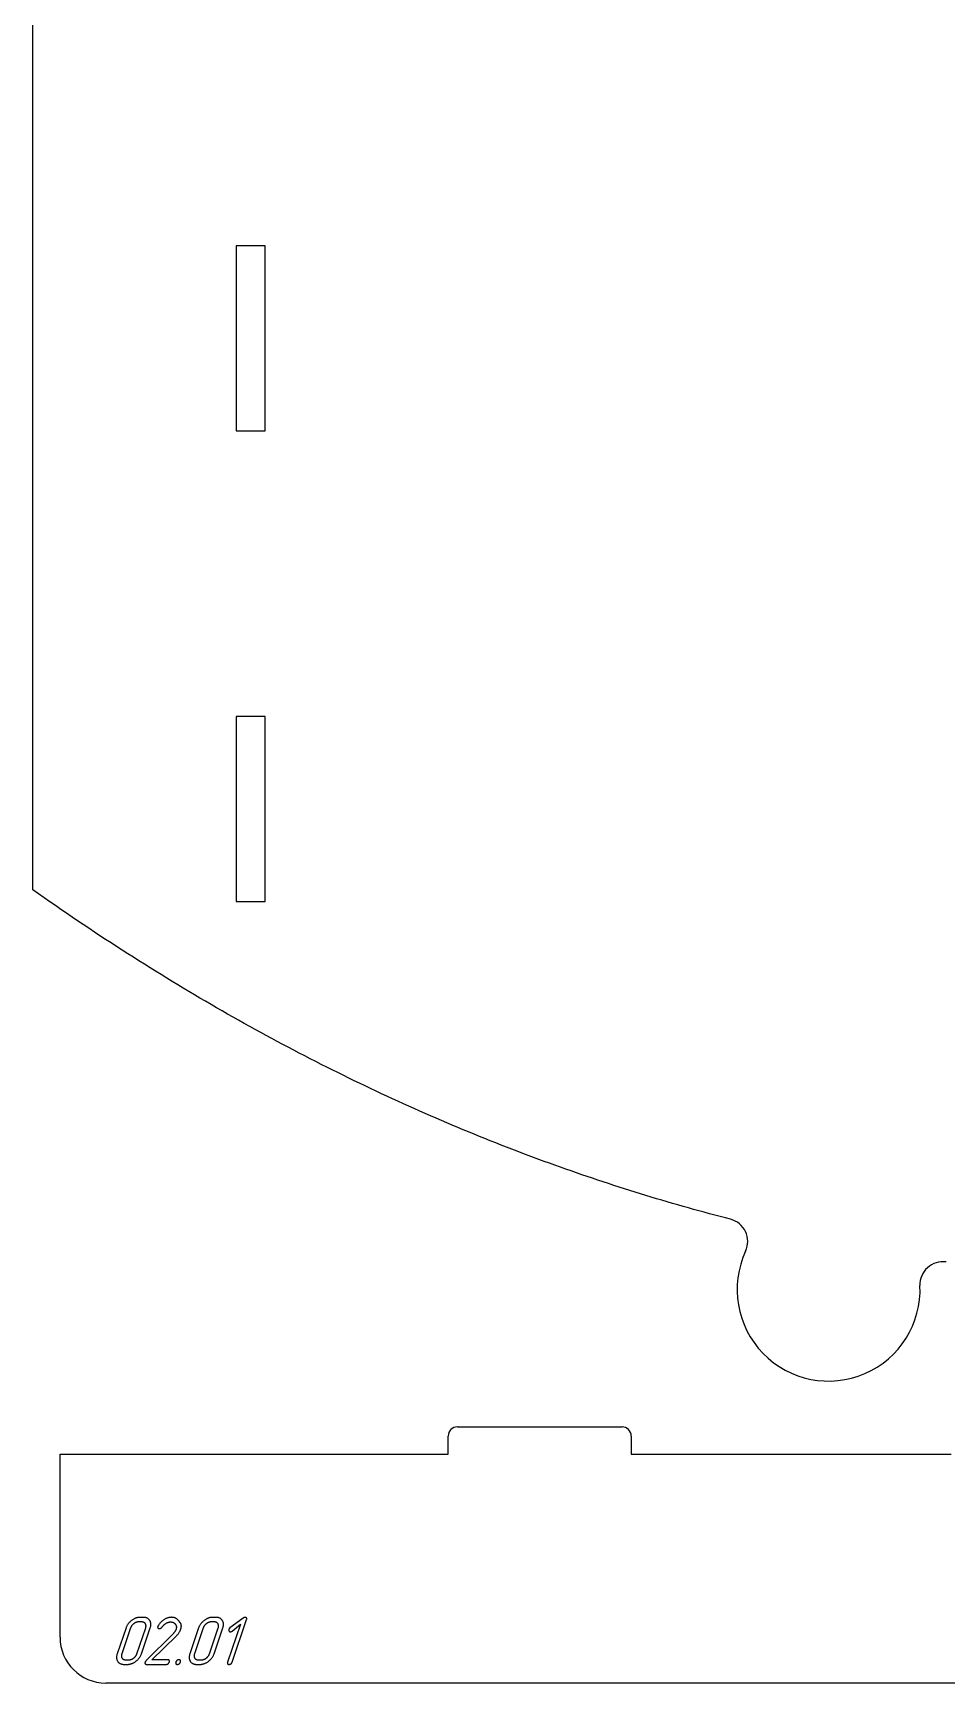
# Model space of a CAD drawing. Extents: x 14 to 1461, y -733 to -10.
# Drawn here: x 14.3 to 213.9, y -731.7 to -370.9 of the extents above; entities that cross this region are included whole.
import ezdxf

# ---------------------------------------------------------------- set-up
doc = ezdxf.new("R2010")
doc.units = 0

msp = doc.modelspace()

# ---------------------------------------------------------------- linework, layer by layer
at = {"layer": 'Cut', "color": 0}
for p, q in [((14.292876, -558.301346), (14.292876, -20.20698)), ((65.092774, -417.49621), (58.692787, -417.49621)), ((58.692787, -417.49621), (58.692787, -457.896129)), ((65.092774, -457.896129), (65.092774, -417.49621)), ((58.692787, -457.896129), (65.092774, -457.896129)), ((65.092774, -520.411808), (58.692787, -520.411808)), ((58.692787, -520.411808), (58.692787, -560.811727)), ((65.092774, -560.811727), (65.092774, -520.411808)), ((15.515144, -559.163466), (14.292876, -558.301346)), ((16.737079, -560.020317), (15.515144, -559.163466)), ((17.958676, -560.871913), (16.737079, -560.020317)), ((19.179933, -561.718267), (17.958676, -560.871913)), ((20.400845, -562.559392), (19.179933, -561.718267)), ((21.62141, -563.395301), (20.400845, -562.559392)), ((58.692787, -560.811727), (65.092774, -560.811727)), ((22.841624, -564.226006), (21.62141, -563.395301)), ((24.061484, -565.051522), (22.841624, -564.226006)), ((25.280985, -565.871861), (24.061484, -565.051522)), ((26.500125, -566.687037), (25.280985, -565.871861)), ((27.718901, -567.497062), (26.500125, -566.687037)), ((28.937307, -568.301949), (27.718901, -567.497062)), ((30.155342, -569.101712), (28.937307, -568.301949)), ((31.373002, -569.896364), (30.155342, -569.101712)), ((32.590283, -570.685918), (31.373002, -569.896364)), ((33.807182, -571.470386), (32.590283, -570.685918)), ((35.023695, -572.249783), (33.807182, -571.470386)), ((36.239819, -573.02412), (35.023695, -572.249783)), ((37.45555, -573.793412), (36.239819, -573.02412)), ((38.670885, -574.557671), (37.45555, -573.793412)), ((39.885821, -575.31691), (38.670885, -574.557671)), ((41.100354, -576.071143), (39.885821, -575.31691)), ((42.31448, -576.820382), (41.100354, -576.071143)), ((43.528196, -577.564641), (42.31448, -576.820382)), ((44.741499, -578.303933), (43.528196, -577.564641)), ((45.954386, -579.03827), (44.741499, -578.303933)), ((47.166852, -579.767667), (45.954386, -579.03827)), ((48.378894, -580.492135), (47.166852, -579.767667)), ((49.590509, -581.211689), (48.378894, -580.492135)), ((50.801693, -581.92634), (49.590509, -581.211689)), ((52.012443, -582.636103), (50.801693, -581.92634)), ((53.222756, -583.340991), (52.012443, -582.636103)), ((54.432627, -584.041016), (53.222756, -583.340991)), ((55.642054, -584.736191), (54.432627, -584.041016)), ((56.851033, -585.42653), (55.642054, -584.736191)), ((58.059561, -586.112046), (56.851033, -585.42653)), ((59.267633, -586.792751), (58.059561, -586.112046)), ((60.475247, -587.46866), (59.267633, -586.792751)), ((61.6824, -588.139785), (60.475247, -587.46866)), ((62.889087, -588.806138), (61.6824, -588.139785)), ((64.095305, -589.467734), (62.889087, -588.806138)), ((65.301051, -590.124586), (64.095305, -589.467734)), ((66.506322, -590.776705), (65.301051, -590.124586)), ((67.711113, -591.424106), (66.506322, -590.776705)), ((68.915422, -592.066802), (67.711113, -591.424106)), ((70.119244, -592.704805), (68.915422, -592.066802)), ((71.322578, -593.338129), (70.119244, -592.704805)), ((72.525418, -593.966788), (71.322578, -593.338129)), ((73.727761, -594.590792), (72.525418, -593.966788)), ((74.929605, -595.210157), (73.727761, -594.590792)), ((76.130945, -595.824896), (74.929605, -595.210157)), ((77.331779, -596.43502), (76.130945, -595.824896)), ((78.532102, -597.040544), (77.331779, -596.43502)), ((79.731912, -597.64148), (78.532102, -597.040544)), ((80.931204, -598.237841), (79.731912, -597.64148)), ((82.129975, -598.829642), (80.931204, -598.237841)), ((83.328223, -599.416894), (82.129975, -598.829642)), ((84.525942, -599.99961), (83.328223, -599.416894)), ((85.723131, -600.577805), (84.525942, -599.99961)), ((86.919785, -601.151491), (85.723131, -600.577805)), ((88.115902, -601.72068), (86.919785, -601.151491)), ((89.311476, -602.285387), (88.115902, -601.72068)), ((90.506506, -602.845624), (89.311476, -602.285387)), ((91.700987, -603.401404), (90.506506, -602.845624)), ((92.894917, -603.952741), (91.700987, -603.401404)), ((94.088291, -604.499648), (92.894917, -603.952741)), ((95.281107, -605.042137), (94.088291, -604.499648)), ((96.47336, -605.580221), (95.281107, -605.042137)), ((97.665048, -606.113915), (96.47336, -605.580221)), ((98.856166, -606.64323), (97.665048, -606.113915)), ((100.046712, -607.168181), (98.856166, -606.64323)), ((101.236682, -607.688779), (100.046712, -607.168181)), ((102.426072, -608.205039), (101.236682, -607.688779)), ((103.614879, -608.716973), (102.426072, -608.205039)), ((104.8031, -609.224594), (103.614879, -608.716973)), ((105.990731, -609.727916), (104.8031, -609.224594)), ((107.177768, -610.226951), (105.990731, -609.727916)), ((108.364209, -610.721713), (107.177768, -610.226951)), ((109.550049, -611.212215), (108.364209, -610.721713)), ((110.735285, -611.698469), (109.550049, -611.212215)), ((111.919914, -612.18049), (110.735285, -611.698469)), ((113.103933, -612.658289), (111.919914, -612.18049)), ((114.287337, -613.131881), (113.103933, -612.658289)), ((115.470124, -613.601278), (114.287337, -613.131881)), ((116.65229, -614.066493), (115.470124, -613.601278)), ((117.833831, -614.527539), (116.65229, -614.066493)), ((119.014744, -614.98443), (117.833831, -614.527539)), ((120.195026, -615.437179), (119.014744, -614.98443)), ((121.374673, -615.885798), (120.195026, -615.437179)), ((122.553681, -616.330301), (121.374673, -615.885798)), ((123.732047, -616.7707), (122.553681, -616.330301)), ((124.909769, -617.20701), (123.732047, -616.7707)), ((126.086841, -617.639243), (124.909769, -617.20701)), ((127.263261, -618.067412), (126.086841, -617.639243)), ((128.439026, -618.49153), (127.263261, -618.067412)), ((129.614131, -618.91161), (128.439026, -618.49153)), ((130.788574, -619.327666), (129.614131, -618.91161)), ((131.96235, -619.73971), (130.788574, -619.327666)), ((133.135457, -620.147756), (131.96235, -619.73971)), ((134.307891, -620.551817), (133.135457, -620.147756)), ((135.479649, -620.951905), (134.307891, -620.551817)), ((136.650726, -621.348034), (135.479649, -620.951905)), ((137.82112, -621.740218), (136.650726, -621.348034)), ((138.990828, -622.128468), (137.82112, -621.740218)), ((140.159845, -622.512798), (138.990828, -622.128468)), ((141.328168, -622.893222), (140.159845, -622.512798)), ((142.495794, -623.269752), (141.328168, -622.893222)), ((143.662719, -623.642401), (142.495794, -623.269752)), ((144.828941, -624.011183), (143.662719, -623.642401)), ((145.994454, -624.376111), (144.828941, -624.011183)), ((147.159256, -624.737197), (145.994454, -624.376111)), ((148.323344, -625.094455), (147.159256, -624.737197)), ((149.486714, -625.447898), (148.323344, -625.094455)), ((150.649362, -625.797539), (149.486714, -625.447898)), ((151.811286, -626.143391), (150.649362, -625.797539)), ((152.972481, -626.485467), (151.811286, -626.143391)), ((154.132944, -626.82378), (152.972481, -626.485467)), ((155.292672, -627.158344), (154.132944, -626.82378)), ((156.451661, -627.489171), (155.292672, -627.158344)), ((157.609908, -627.816275), (156.451661, -627.489171)), ((158.767409, -628.139668), (157.609908, -627.816275)), ((159.924161, -628.459364), (158.767409, -628.139668)), ((161.08016, -628.775376), (159.924161, -628.459364)), ((162.235403, -629.087717), (161.08016, -628.775376)), ((163.389887, -629.3964), (162.235403, -629.087717)), ((164.543607, -629.701438), (163.389887, -629.3964)), ((165.696561, -630.002844), (164.543607, -629.701438)), ((166.848745, -630.300631), (165.696561, -630.002844)), ((105.106831, -681.686988), (105.106831, -677.686996)), ((107.106827, -675.687), (143.106755, -675.687)), ((145.106751, -677.686996), (145.106751, -681.686988)), ((20.207001, -681.686988), (105.106831, -681.686988)), ((20.207001, -721.686908), (20.207001, -681.686988)), ((145.106751, -681.686988), (215.106611, -681.686988)), ((410.206221, -731.686888), (30.206981, -731.686888))]:
    msp.add_line(p, q, dxfattribs=at)
for centre, radius, start, end in [((165.604309, -635.143283), 4.99999, 335.07118, 75.58829), ((188.275066, -645.680563), 19.99996, 155.07118, 2.506781), ((213.251093, -644.587124), 4.99999, 81.967009, 182.506781), ((107.106827, -677.686996), 1.999996, 90, 180), ((143.106755, -677.686996), 1.999996, 0, 90), ((30.206981, -721.686908), 9.99998, 180, 270)]:
    msp.add_arc(centre, radius, start, end, dxfattribs=at)
at = {"layer": 'Mark', "color": 0}
for p, q in [((36.084164, -717.849009), (35.971409, -717.924892)), ((36.197297, -717.778359), (36.084164, -717.849009)), ((36.310808, -717.712943), (36.197297, -717.778359)), ((36.424699, -717.652759), (36.310808, -717.712943)), ((36.538969, -717.59781), (36.424699, -717.652759)), ((36.653617, -717.548093), (36.538969, -717.59781)), ((36.768644, -717.50361), (36.653617, -717.548093)), ((36.884051, -717.46436), (36.768644, -717.50361)), ((36.999836, -717.430343), (36.884051, -717.46436)), ((37.115999, -717.40156), (36.999836, -717.430343)), ((37.232542, -717.37801), (37.115999, -717.40156)), ((37.349464, -717.359694), (37.232542, -717.37801)), ((37.466764, -717.34661), (37.349464, -717.359694)), ((37.584443, -717.33876), (37.466764, -717.34661)), ((37.702501, -717.336144), (37.584443, -717.33876)), ((38.416786, -717.336144), (37.702501, -717.336144)), ((38.534252, -717.338754), (38.416786, -717.336144)), ((38.647729, -717.346587), (38.534252, -717.338754)), ((38.757217, -717.359641), (38.647729, -717.346587)), ((38.862715, -717.377916), (38.757217, -717.359641)), ((38.964223, -717.401413), (38.862715, -717.377916)), ((39.061742, -717.430132), (38.964223, -717.401413)), ((39.155271, -717.464072), (39.061742, -717.430132)), ((39.244811, -717.503233), (39.155271, -717.464072)), ((39.330362, -717.547616), (39.244811, -717.503233)), ((39.411923, -717.597221), (39.330362, -717.547616)), ((39.489494, -717.652047), (39.411923, -717.597221)), ((39.563076, -717.712095), (39.489494, -717.652047)), ((39.632668, -717.777364), (39.563076, -717.712095)), ((39.698271, -717.847855), (39.632668, -717.777364)), ((39.759885, -717.923568), (39.698271, -717.847855)), ((42.914155, -717.854212), (42.813079, -717.92391)), ((43.016484, -717.788855), (42.914155, -717.854212)), ((43.120066, -717.72784), (43.016484, -717.788855)), ((43.224902, -717.671165), (43.120066, -717.72784)), ((43.33099, -717.618832), (43.224902, -717.671165)), ((43.438331, -717.570839), (43.33099, -717.618832)), ((43.546926, -717.527188), (43.438331, -717.570839)), ((43.656773, -717.487877), (43.546926, -717.527188)), ((43.767874, -717.452908), (43.656773, -717.487877)), ((43.880227, -717.422279), (43.767874, -717.452908)), ((43.993834, -717.395992), (43.880227, -717.422279)), ((44.108694, -717.374046), (43.993834, -717.395992)), ((44.224806, -717.35644), (44.108694, -717.374046)), ((44.342172, -717.343176), (44.224806, -717.35644)), ((44.460791, -717.334253), (44.342172, -717.343176)), ((44.580663, -717.329671), (44.460791, -717.334253)), ((44.641069, -717.329008), (44.580663, -717.329671)), ((44.648333, -717.329001), (44.641069, -717.329008)), ((44.653123, -717.329007), (44.648333, -717.329001)), ((44.662688, -717.329047), (44.653123, -717.329007)), ((44.681759, -717.329243), (44.662688, -717.329047)), ((44.75724, -717.331561), (44.681759, -717.329243)), ((44.831438, -717.336333), (44.75724, -717.331561)), ((44.904354, -717.34356), (44.831438, -717.336333)), ((44.975987, -717.35324), (44.904354, -717.34356)), ((45.046338, -717.365375), (44.975987, -717.35324)), ((45.115406, -717.379965), (45.046338, -717.365375)), ((45.183191, -717.397008), (45.115406, -717.379965)), ((45.249694, -717.416506), (45.183191, -717.397008)), ((45.314914, -717.438458), (45.249694, -717.416506)), ((45.378852, -717.462864), (45.314914, -717.438458)), ((45.441507, -717.489725), (45.378852, -717.462864)), ((45.502879, -717.519039), (45.441507, -717.489725)), ((45.562969, -717.550809), (45.502879, -717.519039)), ((45.621777, -717.585032), (45.562969, -717.550809)), ((45.679302, -717.621709), (45.621777, -717.585032)), ((45.735544, -717.660841), (45.679302, -717.621709)), ((45.790503, -717.702427), (45.735544, -717.660841)), ((45.84418, -717.746468), (45.790503, -717.702427)), ((45.896575, -717.792962), (45.84418, -717.746468)), ((45.947687, -717.841911), (45.896575, -717.792962)), ((45.997516, -717.893314), (45.947687, -717.841911)), ((51.962703, -717.849009), (51.849949, -717.924892)), ((52.075836, -717.778359), (51.962703, -717.849009)), ((52.189348, -717.712943), (52.075836, -717.778359)), ((52.303239, -717.652759), (52.189348, -717.712943)), ((52.417508, -717.59781), (52.303239, -717.652759)), ((52.532157, -717.548093), (52.417508, -717.59781)), ((52.647184, -717.50361), (52.532157, -717.548093)), ((52.76259, -717.46436), (52.647184, -717.50361)), ((52.878375, -717.430343), (52.76259, -717.46436)), ((52.994539, -717.40156), (52.878375, -717.430343)), ((53.111082, -717.37801), (52.994539, -717.40156)), ((53.228003, -717.359694), (53.111082, -717.37801)), ((53.345304, -717.34661), (53.228003, -717.359694)), ((53.462983, -717.33876), (53.345304, -717.34661)), ((53.581041, -717.336144), (53.462983, -717.33876)), ((54.295325, -717.336144), (53.581041, -717.336144)), ((54.412792, -717.338754), (54.295325, -717.336144)), ((54.526269, -717.346587), (54.412792, -717.338754)), ((54.635756, -717.359641), (54.526269, -717.346587)), ((54.741254, -717.377916), (54.635756, -717.359641)), ((54.842763, -717.401413), (54.741254, -717.377916)), ((54.940282, -717.430132), (54.842763, -717.401413)), ((55.033811, -717.464072), (54.940282, -717.430132)), ((55.123351, -717.503233), (55.033811, -717.464072)), ((55.208901, -717.547616), (55.123351, -717.503233)), ((55.290462, -717.597221), (55.208901, -717.547616)), ((55.368034, -717.652047), (55.290462, -717.597221)), ((55.441616, -717.712095), (55.368034, -717.652047)), ((55.511208, -717.777364), (55.441616, -717.712095)), ((55.576811, -717.847855), (55.511208, -717.777364)), ((55.638424, -717.923568), (55.576811, -717.847855)), ((60.256139, -717.485697), (57.355029, -719.661697)), ((57.841189, -727.121838), (60.996874, -717.836143)), ((60.304017, -717.452319), (60.256139, -717.485697)), ((60.352282, -717.423392), (60.304017, -717.452319)), ((60.400933, -717.398916), (60.352282, -717.423392)), ((60.449972, -717.378889), (60.400933, -717.398916)), ((60.499399, -717.363313), (60.449972, -717.378889)), ((60.549212, -717.352187), (60.499399, -717.363313)), ((60.599412, -717.345512), (60.549212, -717.352187)), ((60.65, -717.343286), (60.599412, -717.345512)), ((60.711623, -717.345212), (60.65, -717.343286)), ((60.76792, -717.350987), (60.711623, -717.345212)), ((60.818891, -717.360613), (60.76792, -717.350987)), ((60.864536, -717.37409), (60.818891, -717.360613)), ((60.904856, -717.391417), (60.864536, -717.37409)), ((60.93985, -717.412594), (60.904856, -717.391417)), ((60.969518, -717.437622), (60.93985, -717.412594)), ((60.993861, -717.466501), (60.969518, -717.437622)), ((61.012877, -717.499229), (60.993861, -717.466501)), ((60.996874, -717.836143), (61.015138, -717.776461)), ((61.026568, -717.535808), (61.012877, -717.499229)), ((61.015138, -717.776461), (61.028075, -717.720629)), ((61.034934, -717.576238), (61.026568, -717.535808)), ((61.028075, -717.720629), (61.035687, -717.668649)), ((61.037973, -717.620518), (61.034934, -717.576238)), ((61.035687, -717.668649), (61.037973, -717.620518)), ((34.640008, -719.621853), (32.698047, -725.336128)), ((35.647148, -719.621853), (33.705188, -725.336128)), ((34.68245, -719.504684), (34.640008, -719.621853)), ((34.729392, -719.389673), (34.68245, -719.504684)), ((34.780833, -719.276818), (34.729392, -719.389673)), ((34.836774, -719.16612), (34.780833, -719.276818)), ((34.897215, -719.05758), (34.836774, -719.16612)), ((34.962155, -718.951197), (34.897215, -719.05758)), ((35.031595, -718.846971), (34.962155, -718.951197)), ((35.105534, -718.744902), (35.031595, -718.846971)), ((35.183973, -718.64499), (35.105534, -718.744902)), ((35.266911, -718.547236), (35.183973, -718.64499)), ((35.35435, -718.451638), (35.266911, -718.547236)), ((35.446287, -718.358198), (35.35435, -718.451638)), ((35.542725, -718.266915), (35.446287, -718.358198)), ((35.643662, -718.177789), (35.542725, -718.266915)), ((35.749098, -718.09082), (35.643662, -718.177789)), ((35.670837, -719.556488), (35.647148, -719.621853)), ((35.697094, -719.492282), (35.670837, -719.556488)), ((35.725919, -719.429237), (35.697094, -719.492282)), ((35.757311, -719.367352), (35.725919, -719.429237)), ((35.859034, -718.006008), (35.749098, -718.09082)), ((35.791272, -719.306626), (35.757311, -719.367352)), ((35.8278, -719.247061), (35.791272, -719.306626)), ((35.866896, -719.188656), (35.8278, -719.247061)), ((35.971409, -717.924892), (35.859034, -718.006008)), ((35.90856, -719.131411), (35.866896, -719.188656)), ((35.952791, -719.075326), (35.90856, -719.131411)), ((35.999591, -719.020401), (35.952791, -719.075326)), ((36.048958, -718.966637), (35.999591, -719.020401)), ((36.100893, -718.914032), (36.048958, -718.966637)), ((36.155396, -718.862588), (36.100893, -718.914032)), ((36.212467, -718.812303), (36.155396, -718.862588)), ((36.272106, -718.763179), (36.212467, -718.812303)), ((36.334312, -718.715215), (36.272106, -718.763179)), ((36.397851, -718.669311), (36.334312, -718.715215)), ((36.461488, -718.626369), (36.397851, -718.669311)), ((36.525223, -718.586389), (36.461488, -718.626369)), ((36.589055, -718.54937), (36.525223, -718.586389)), ((36.652985, -718.515313), (36.589055, -718.54937)), ((36.717012, -718.484217), (36.652985, -718.515313)), ((36.781137, -718.456083), (36.717012, -718.484217)), ((36.84536, -718.43091), (36.781137, -718.456083)), ((36.909681, -718.408699), (36.84536, -718.43091)), ((36.974099, -718.389449), (36.909681, -718.408699)), ((37.038615, -718.37316), (36.974099, -718.389449)), ((36.990896, -725.336128), (38.932856, -719.621853)), ((37.103228, -718.359834), (37.038615, -718.37316)), ((37.167939, -718.349468), (37.103228, -718.359834)), ((37.232748, -718.342065), (37.167939, -718.349468)), ((37.297654, -718.337622), (37.232748, -718.342065)), ((37.362658, -718.336142), (37.297654, -718.337622)), ((38.076943, -718.336142), (37.362658, -718.336142)), ((37.998037, -725.336128), (39.939997, -719.621853)), ((38.142193, -718.337618), (38.076943, -718.336142)), ((38.205271, -718.342045), (38.142193, -718.337618)), ((38.266178, -718.349425), (38.205271, -718.342045)), ((38.324912, -718.359757), (38.266178, -718.349425)), ((38.381475, -718.373041), (38.324912, -718.359757)), ((38.435865, -718.389276), (38.381475, -718.373041)), ((38.488084, -718.408464), (38.435865, -718.389276)), ((38.53813, -718.430603), (38.488084, -718.408464)), ((38.586005, -718.455694), (38.53813, -718.430603)), ((38.631707, -718.483737), (38.586005, -718.455694)), ((38.675238, -718.514733), (38.631707, -718.483737)), ((38.716597, -718.54868), (38.675238, -718.514733)), ((38.755783, -718.585579), (38.716597, -718.54868)), ((38.792798, -718.625429), (38.755783, -718.585579)), ((38.827641, -718.668232), (38.792798, -718.625429)), ((38.860312, -718.713987), (38.827641, -718.668232)), ((38.890206, -718.761812), (38.860312, -718.713987)), ((38.916718, -718.810826), (38.890206, -718.761812)), ((38.93985, -718.861029), (38.916718, -718.810826)), ((38.932856, -719.621853), (38.953682, -719.556195)), ((38.9596, -718.91242), (38.93985, -718.861029)), ((38.953682, -719.556195), (38.971127, -719.491726)), ((38.975969, -718.965001), (38.9596, -718.91242)), ((38.971127, -719.491726), (38.98519, -719.428445)), ((38.988956, -719.018771), (38.975969, -718.965001)), ((38.98519, -719.428445), (38.995872, -719.366354)), ((38.998562, -719.073729), (38.988956, -719.018771)), ((38.995872, -719.366354), (39.003173, -719.305451)), ((39.004787, -719.129876), (38.998562, -719.073729)), ((39.003173, -719.305451), (39.007092, -719.245737)), ((39.00763, -719.187212), (39.004787, -719.129876)), ((39.007092, -719.245737), (39.00763, -719.187212)), ((44.925255, -720.908012), (39.04636, -726.784004)), ((39.817508, -718.004502), (39.759885, -717.923568)), ((39.870139, -718.089143), (39.817508, -718.004502)), ((39.916773, -718.175976), (39.870139, -718.089143)), ((39.95741, -718.265002), (39.916773, -718.175976)), ((39.939997, -719.621853), (39.977316, -719.504325)), ((39.992051, -718.35622), (39.95741, -718.265002)), ((39.977316, -719.504325), (40.008639, -719.38899)), ((40.020695, -718.449631), (39.992051, -718.35622)), ((40.008639, -719.38899), (40.033966, -719.275847)), ((40.043342, -718.545235), (40.020695, -718.449631)), ((40.033966, -719.275847), (40.053295, -719.164896)), ((40.059992, -718.64303), (40.043342, -718.545235)), ((40.053295, -719.164896), (40.066628, -719.056138)), ((40.070646, -718.743019), (40.059992, -718.64303)), ((40.066628, -719.056138), (40.073964, -718.949573)), ((40.075304, -718.845199), (40.070646, -718.743019)), ((40.073964, -718.949573), (40.075304, -718.845199)), ((40.303947, -726.621839), (45.580164, -721.466493)), ((41.552427, -719.477237), (41.551041, -719.504378)), ((41.551041, -719.504378), (41.551341, -719.530301)), ((41.551341, -719.530301), (41.553326, -719.555006)), ((41.555498, -719.448878), (41.552427, -719.477237)), ((41.553326, -719.555006), (41.556996, -719.578492)), ((41.560254, -719.4193), (41.555498, -719.448878)), ((41.556996, -719.578492), (41.562352, -719.60076)), ((41.566696, -719.388504), (41.560254, -719.4193)), ((41.562352, -719.60076), (41.569393, -719.621809)), ((41.574823, -719.35649), (41.566696, -719.388504)), ((41.569393, -719.621809), (41.578119, -719.64164)), ((41.584636, -719.323257), (41.574823, -719.35649)), ((41.578119, -719.64164), (41.588531, -719.660253)), ((41.590174, -719.306184), (41.584636, -719.323257)), ((41.588531, -719.660253), (41.600628, -719.677648)), ((41.591625, -719.301868), (41.590174, -719.306184)), ((41.592291, -719.299905), (41.591625, -719.301868)), ((41.592828, -719.298338), (41.592291, -719.299905)), ((41.59506, -719.292014), (41.592828, -719.298338)), ((41.605349, -719.265788), (41.59506, -719.292014)), ((41.600628, -719.677648), (41.614411, -719.693824)), ((41.617814, -719.238075), (41.605349, -719.265788)), ((41.614411, -719.693824), (41.629879, -719.708783)), ((41.632455, -719.208875), (41.617814, -719.238075)), ((41.629879, -719.708783), (41.647032, -719.722522)), ((41.649272, -719.178186), (41.632455, -719.208875)), ((41.647032, -719.722522), (41.665871, -719.735044)), ((41.668265, -719.14601), (41.649272, -719.178186)), ((41.665871, -719.735044), (41.686395, -719.746347)), ((41.689434, -719.112347), (41.668265, -719.14601)), ((41.686395, -719.746347), (41.708605, -719.756432)), ((41.700835, -719.094957), (41.689434, -719.112347)), ((41.70674, -719.086123), (41.700835, -719.094957)), ((41.707113, -719.085568), (41.70674, -719.086123)), ((41.7073, -719.08529), (41.707113, -719.085568)), ((41.708592, -719.083421), (41.7073, -719.08529)), ((41.719298, -719.068028), (41.708592, -719.083421)), ((41.708605, -719.756432), (41.7325, -719.765298)), ((41.740769, -719.037445), (41.719298, -719.068028)), ((41.7325, -719.765298), (41.75808, -719.772946)), ((41.783945, -718.977092), (41.740769, -719.037445)), ((41.75808, -719.772946), (41.785346, -719.779376)), ((41.871238, -718.859643), (41.783945, -718.977092)), ((41.785346, -719.779376), (41.814296, -719.784588)), ((41.814296, -719.784588), (41.844933, -719.788581)), ((41.844933, -719.788581), (41.877255, -719.791356)), ((41.959783, -718.746535), (41.871238, -718.859643)), ((41.877255, -719.791356), (41.911262, -719.792913)), ((41.911262, -719.792913), (41.928897, -719.793235)), ((41.928897, -719.793235), (41.937873, -719.793281)), ((41.937873, -719.793281), (41.943879, -719.793262)), ((41.943879, -719.793262), (41.98849, -719.791318)), ((42.049581, -718.637768), (41.959783, -718.746535)), ((41.98849, -719.791318), (42.032367, -719.786194)), ((42.032367, -719.786194), (42.075511, -719.77789)), ((42.140633, -718.533342), (42.049581, -718.637768)), ((42.075511, -719.77789), (42.11792, -719.766405)), ((42.11792, -719.766405), (42.159596, -719.75174)), ((42.232937, -718.433257), (42.140633, -718.533342)), ((42.159596, -719.75174), (42.200538, -719.733895)), ((42.200538, -719.733895), (42.240746, -719.712869)), ((42.326495, -718.337514), (42.232937, -718.433257)), ((42.240746, -719.712869), (42.28022, -719.688663)), ((42.28022, -719.688663), (42.31896, -719.661276)), ((42.31896, -719.661276), (42.356967, -719.630709)), ((42.421306, -718.246111), (42.326495, -718.337514)), ((42.356967, -719.630709), (42.394239, -719.596961)), ((42.394239, -719.596961), (42.430778, -719.560033)), ((42.51737, -718.159049), (42.421306, -718.246111)), ((42.430778, -719.560033), (42.466583, -719.519925)), ((42.466583, -719.519925), (42.501654, -719.476637)), ((42.501654, -719.476637), (42.503821, -719.473825)), ((42.503821, -719.473825), (42.504904, -719.472415)), ((42.504904, -719.472415), (42.507202, -719.469428)), ((42.507202, -719.469428), (42.522478, -719.4497)), ((42.614686, -718.076328), (42.51737, -718.159049)), ((42.522478, -719.4497), (42.55308, -719.410768)), ((42.55308, -719.410768), (42.614475, -719.334995)), ((42.614475, -719.334995), (42.676125, -719.262011)), ((42.713256, -717.997948), (42.614686, -718.076328)), ((42.676125, -719.262011), (42.73803, -719.191817)), ((42.813079, -717.92391), (42.713256, -717.997948)), ((42.73803, -719.191817), (42.800191, -719.124411)), ((42.800191, -719.124411), (42.862608, -719.059795)), ((42.862608, -719.059795), (42.92528, -718.997968)), ((42.92528, -718.997968), (42.988207, -718.938931)), ((42.988207, -718.938931), (43.05139, -718.882682)), ((43.05139, -718.882682), (43.114828, -718.829223)), ((43.114828, -718.829223), (43.178522, -718.778552)), ((43.178522, -718.778552), (43.242471, -718.730671)), ((43.242471, -718.730671), (43.306676, -718.68558)), ((43.306676, -718.68558), (43.371136, -718.643277)), ((43.371136, -718.643277), (43.435852, -718.603763)), ((43.435852, -718.603763), (43.500823, -718.567039)), ((43.500823, -718.567039), (43.56605, -718.533104)), ((43.56605, -718.533104), (43.631532, -718.501958)), ((43.631532, -718.501958), (43.697269, -718.473601)), ((43.697269, -718.473601), (43.763262, -718.448034)), ((43.763262, -718.448034), (43.829511, -718.425256)), ((43.829511, -718.425256), (43.896015, -718.405266)), ((43.896015, -718.405266), (43.962774, -718.388066)), ((43.962774, -718.388066), (44.029789, -718.373656)), ((44.029789, -718.373656), (44.09706, -718.362034)), ((44.09706, -718.362034), (44.164585, -718.353202)), ((44.164585, -718.353202), (44.232367, -718.347158)), ((44.232367, -718.347158), (44.300404, -718.343904)), ((44.300404, -718.343904), (44.334518, -718.343323)), ((44.334518, -718.343323), (44.343056, -718.343287)), ((44.343056, -718.343287), (44.349889, -718.343288)), ((44.349889, -718.343288), (44.361816, -718.343349)), ((44.361816, -718.343349), (44.40906, -718.34431)), ((44.40906, -718.34431), (44.501329, -718.349691)), ((44.501329, -718.349691), (44.590639, -718.359685)), ((44.590639, -718.359685), (44.676988, -718.374293)), ((44.676988, -718.374293), (44.760378, -718.393513)), ((44.760378, -718.393513), (44.840809, -718.417345)), ((44.840809, -718.417345), (44.91828, -718.445791)), ((44.91828, -718.445791), (44.992791, -718.478849)), ((44.991716, -720.840419), (44.925255, -720.908012)), ((45.054994, -720.772865), (44.991716, -720.840419)), ((44.992791, -718.478849), (45.064342, -718.51652)), ((45.11509, -720.705352), (45.054994, -720.772865)), ((45.064342, -718.51652), (45.132934, -718.558804)), ((45.172003, -720.637878), (45.11509, -720.705352)), ((45.132934, -718.558804), (45.198566, -718.6057)), ((45.225734, -720.570444), (45.172003, -720.637878)), ((45.198566, -718.6057), (45.261238, -718.65721)), ((45.276282, -720.50305), (45.225734, -720.570444)), ((45.261238, -718.65721), (45.320951, -718.713332)), ((45.323647, -720.435695), (45.276282, -720.50305)), ((45.320951, -718.713332), (45.377704, -718.774067)), ((45.36783, -720.36838), (45.323647, -720.435695)), ((45.408831, -720.301105), (45.36783, -720.36838)), ((45.377704, -718.774067), (45.431617, -718.839905)), ((45.446648, -720.233869), (45.408831, -720.301105)), ((45.431617, -718.839905), (45.480478, -718.908944)), ((45.481283, -720.166674), (45.446648, -720.233869)), ((45.480478, -718.908944), (45.523277, -718.979794)), ((45.512736, -720.099518), (45.481283, -720.166674)), ((45.541006, -720.032401), (45.512736, -720.099518)), ((45.523277, -718.979794), (45.560015, -719.052453)), ((45.566093, -719.965325), (45.541006, -720.032401)), ((45.560015, -719.052453), (45.590691, -719.126922)), ((45.572112, -719.94784), (45.566093, -719.965325)), ((45.579786, -719.924641), (45.572112, -719.94784)), ((45.593999, -719.878584), (45.579786, -719.924641)), ((45.580164, -721.466493), (45.673557, -721.371393)), ((45.590691, -719.126922), (45.615305, -719.203201)), ((45.617878, -719.787827), (45.593999, -719.878584)), ((45.615305, -719.203201), (45.633858, -719.281289)), ((45.635696, -719.698879), (45.617878, -719.787827)), ((45.633858, -719.281289), (45.646349, -719.361188)), ((45.647452, -719.611742), (45.635696, -719.698879)), ((45.646349, -719.361188), (45.652778, -719.442896)), ((45.653146, -719.526414), (45.647452, -719.611742)), ((45.652778, -719.442896), (45.653146, -719.526414)), ((45.673557, -721.371393), (45.763055, -721.276161)), ((45.763055, -721.276161), (45.848658, -721.180796)), ((45.848658, -721.180796), (45.930366, -721.085299)), ((45.930366, -721.085299), (46.008179, -720.989669)), ((46.046063, -717.947172), (45.997516, -717.893314)), ((46.008179, -720.989669), (46.082097, -720.893907)), ((46.093327, -718.003484), (46.046063, -717.947172)), ((46.082097, -720.893907), (46.15212, -720.798012)), ((46.139308, -718.06225), (46.093327, -718.003484)), ((46.184007, -718.12347), (46.139308, -718.06225)), ((46.15212, -720.798012), (46.218249, -720.701985)), ((46.227423, -718.187144), (46.184007, -718.12347)), ((46.218249, -720.701985), (46.280482, -720.605825)), ((46.269557, -718.253273), (46.227423, -718.187144)), ((46.310408, -718.321856), (46.269557, -718.253273)), ((46.280482, -720.605825), (46.338821, -720.509533)), ((46.35081, -718.355557), (46.310408, -718.321856)), ((46.338821, -720.509533), (46.393265, -720.413108)), ((46.389204, -718.390324), (46.35081, -718.355557)), ((46.425588, -718.426157), (46.389204, -718.390324)), ((46.393265, -720.413108), (46.443813, -720.316551)), ((46.459965, -718.463056), (46.425588, -718.426157)), ((46.443813, -720.316551), (46.490467, -720.219861)), ((46.492333, -718.501021), (46.459965, -718.463056)), ((46.490467, -720.219861), (46.533226, -720.123038)), ((46.522692, -718.540052), (46.492333, -718.501021)), ((46.551043, -718.580149), (46.522692, -718.540052)), ((46.533226, -720.123038), (46.57209, -720.026083)), ((46.577386, -718.621311), (46.551043, -718.580149)), ((46.57209, -720.026083), (46.607059, -719.928996)), ((46.60172, -718.66354), (46.577386, -718.621311)), ((46.624045, -718.706834), (46.60172, -718.66354)), ((46.607059, -719.928996), (46.628921, -719.862251)), ((46.644362, -718.751195), (46.624045, -718.706834)), ((46.628921, -719.862251), (46.648773, -719.796571)), ((46.662671, -718.796621), (46.644362, -718.751195)), ((46.648773, -719.796571), (46.666618, -719.731958)), ((46.678971, -718.843114), (46.662671, -718.796621)), ((46.666618, -719.731958), (46.682453, -719.668411)), ((46.693262, -718.890672), (46.678971, -718.843114)), ((46.682453, -719.668411), (46.69628, -719.60593)), ((46.705545, -718.939296), (46.693262, -718.890672)), ((46.69628, -719.60593), (46.708099, -719.544514)), ((46.71582, -718.988986), (46.705545, -718.939296)), ((46.708099, -719.544514), (46.71791, -719.484165)), ((46.724086, -719.039742), (46.71582, -718.988986)), ((46.71791, -719.484165), (46.725711, -719.424881)), ((46.730344, -719.091564), (46.724086, -719.039742)), ((46.725711, -719.424881), (46.731505, -719.366663)), ((46.734593, -719.144452), (46.730344, -719.091564)), ((46.731505, -719.366663), (46.735289, -719.309512)), ((46.736834, -719.198406), (46.734593, -719.144452)), ((46.735289, -719.309512), (46.737066, -719.253426)), ((46.737066, -719.253426), (46.736834, -719.198406)), ((50.518547, -719.621853), (48.576587, -725.336128)), ((51.525688, -719.621853), (49.583728, -725.336128)), ((50.560989, -719.504684), (50.518547, -719.621853)), ((50.607931, -719.389673), (50.560989, -719.504684)), ((50.659373, -719.276818), (50.607931, -719.389673)), ((50.715314, -719.16612), (50.659373, -719.276818)), ((50.775754, -719.05758), (50.715314, -719.16612)), ((50.840694, -718.951197), (50.775754, -719.05758)), ((50.910134, -718.846971), (50.840694, -718.951197)), ((50.984074, -718.744902), (50.910134, -718.846971)), ((51.062513, -718.64499), (50.984074, -718.744902)), ((51.145451, -718.547236), (51.062513, -718.64499)), ((51.232889, -718.451638), (51.145451, -718.547236)), ((51.324827, -718.358198), (51.232889, -718.451638)), ((51.421264, -718.266915), (51.324827, -718.358198)), ((51.522201, -718.177789), (51.421264, -718.266915)), ((51.627638, -718.09082), (51.522201, -718.177789)), ((51.549377, -719.556488), (51.525688, -719.621853)), ((51.575634, -719.492282), (51.549377, -719.556488)), ((51.604459, -719.429237), (51.575634, -719.492282)), ((51.635851, -719.367352), (51.604459, -719.429237)), ((51.737574, -718.006008), (51.627638, -718.09082)), ((51.669811, -719.306626), (51.635851, -719.367352)), ((51.70634, -719.247061), (51.669811, -719.306626)), ((51.745436, -719.188656), (51.70634, -719.247061)), ((51.849949, -717.924892), (51.737574, -718.006008)), ((51.787099, -719.131411), (51.745436, -719.188656)), ((51.831331, -719.075326), (51.787099, -719.131411)), ((51.87813, -719.020401), (51.831331, -719.075326)), ((51.927498, -718.966637), (51.87813, -719.020401)), ((51.979433, -718.914032), (51.927498, -718.966637)), ((52.033936, -718.862588), (51.979433, -718.914032)), ((52.091007, -718.812303), (52.033936, -718.862588)), ((52.150645, -718.763179), (52.091007, -718.812303)), ((52.212852, -718.715215), (52.150645, -718.763179)), ((52.276391, -718.669311), (52.212852, -718.715215)), ((52.340028, -718.626369), (52.276391, -718.669311)), ((52.403762, -718.586389), (52.340028, -718.626369)), ((52.467595, -718.54937), (52.403762, -718.586389)), ((52.531524, -718.515313), (52.467595, -718.54937)), ((52.595552, -718.484217), (52.531524, -718.515313)), ((52.659677, -718.456083), (52.595552, -718.484217)), ((52.7239, -718.43091), (52.659677, -718.456083)), ((52.78822, -718.408699), (52.7239, -718.43091)), ((52.852639, -718.389449), (52.78822, -718.408699)), ((52.917154, -718.37316), (52.852639, -718.389449)), ((52.869435, -725.336128), (54.811396, -719.621853)), ((52.981768, -718.359834), (52.917154, -718.37316)), ((53.046479, -718.349468), (52.981768, -718.359834)), ((53.111288, -718.342065), (53.046479, -718.349468)), ((53.176194, -718.337622), (53.111288, -718.342065)), ((53.241198, -718.336142), (53.176194, -718.337622)), ((53.955482, -718.336142), (53.241198, -718.336142)), ((53.876576, -725.336128), (55.818537, -719.621853)), ((54.020733, -718.337618), (53.955482, -718.336142)), ((54.083811, -718.342045), (54.020733, -718.337618)), ((54.144718, -718.349425), (54.083811, -718.342045)), ((54.203452, -718.359757), (54.144718, -718.349425)), ((54.260014, -718.373041), (54.203452, -718.359757)), ((54.314405, -718.389276), (54.260014, -718.373041)), ((54.366623, -718.408464), (54.314405, -718.389276)), ((54.41667, -718.430603), (54.366623, -718.408464)), ((54.464545, -718.455694), (54.41667, -718.430603)), ((54.510247, -718.483737), (54.464545, -718.455694)), ((54.553778, -718.514733), (54.510247, -718.483737)), ((54.595136, -718.54868), (54.553778, -718.514733)), ((54.634323, -718.585579), (54.595136, -718.54868)), ((54.671338, -718.625429), (54.634323, -718.585579)), ((54.706181, -718.668232), (54.671338, -718.625429)), ((54.738851, -718.713987), (54.706181, -718.668232)), ((54.768745, -718.761812), (54.738851, -718.713987)), ((54.795258, -718.810826), (54.768745, -718.761812)), ((54.81839, -718.861029), (54.795258, -718.810826)), ((54.811396, -719.621853), (54.832222, -719.556195)), ((54.83814, -718.91242), (54.81839, -718.861029)), ((54.832222, -719.556195), (54.849666, -719.491726)), ((54.854508, -718.965001), (54.83814, -718.91242)), ((54.849666, -719.491726), (54.86373, -719.428445)), ((54.867496, -719.018771), (54.854508, -718.965001)), ((54.86373, -719.428445), (54.874412, -719.366354)), ((54.877102, -719.073729), (54.867496, -719.018771)), ((54.874412, -719.366354), (54.881712, -719.305451)), ((54.883326, -719.129876), (54.877102, -719.073729)), ((54.881712, -719.305451), (54.885632, -719.245737)), ((54.88617, -719.187212), (54.883326, -719.129876)), ((54.885632, -719.245737), (54.88617, -719.187212)), ((55.696048, -718.004502), (55.638424, -717.923568)), ((55.748679, -718.089143), (55.696048, -718.004502)), ((55.795313, -718.175976), (55.748679, -718.089143)), ((55.83595, -718.265002), (55.795313, -718.175976)), ((55.818537, -719.621853), (55.855856, -719.504325)), ((55.87059, -718.35622), (55.83595, -718.265002)), ((55.855856, -719.504325), (55.887179, -719.38899)), ((55.899234, -718.449631), (55.87059, -718.35622)), ((55.887179, -719.38899), (55.912505, -719.275847)), ((55.921882, -718.545235), (55.899234, -718.449631)), ((55.912505, -719.275847), (55.931835, -719.164896)), ((55.938532, -718.64303), (55.921882, -718.545235)), ((55.931835, -719.164896), (55.945168, -719.056138)), ((55.949186, -718.743019), (55.938532, -718.64303)), ((55.945168, -719.056138), (55.952504, -718.949573)), ((55.953843, -718.845199), (55.949186, -718.743019)), ((55.952504, -718.949573), (55.953843, -718.845199)), ((59.647435, -718.843283), (56.834048, -727.121838)), ((57.10384, -720.071127), (57.099633, -720.118212)), ((57.099633, -720.118212), (57.100719, -720.163594)), ((57.100719, -720.163594), (57.107097, -720.207274)), ((57.11334, -720.022341), (57.10384, -720.071127)), ((57.107097, -720.207274), (57.118768, -720.249252)), ((57.128132, -719.971853), (57.11334, -720.022341)), ((57.118768, -720.249252), (57.135731, -720.289528)), ((57.146301, -719.923965), (57.128132, -719.971853)), ((57.135731, -720.289528), (57.157987, -720.328102)), ((57.167383, -719.878682), (57.146301, -719.923965)), ((57.157987, -720.328102), (57.184542, -720.363467)), ((57.191377, -719.836005), (57.167383, -719.878682)), ((57.184542, -720.363467), (57.214401, -720.394117)), ((57.218283, -719.795933), (57.191377, -719.836005)), ((57.214401, -720.394117), (57.247565, -720.420052)), ((57.248101, -719.758466), (57.218283, -719.795933)), ((57.247565, -720.420052), (57.284033, -720.441271)), ((57.280831, -719.723604), (57.248101, -719.758466)), ((57.316474, -719.691348), (57.280831, -719.723604)), ((57.284033, -720.441271), (57.323806, -720.457775)), ((57.355029, -719.661697), (57.316474, -719.691348)), ((57.323806, -720.457775), (57.366884, -720.469564)), ((57.366884, -720.469564), (57.413266, -720.476637)), ((57.413266, -720.476637), (57.462953, -720.478995)), ((57.462953, -720.478995), (57.513148, -720.476693)), ((57.513148, -720.476693), (57.563232, -720.469787)), ((57.563232, -720.469787), (57.613204, -720.458277)), ((57.613204, -720.458277), (57.663064, -720.442164)), ((57.663064, -720.442164), (57.712813, -720.421447)), ((57.712813, -720.421447), (57.76245, -720.396126)), ((57.76245, -720.396126), (57.811976, -720.366202)), ((57.811976, -720.366202), (57.86139, -720.331673)), ((57.86139, -720.331673), (59.647435, -718.843283)), ((32.563781, -726.007987), (32.562285, -726.112322)), ((32.562285, -726.112322), (32.566756, -726.214474)), ((32.571244, -725.901469), (32.563781, -726.007987)), ((32.566756, -726.214474), (32.577192, -726.314443)), ((32.584672, -725.792767), (32.571244, -725.901469)), ((32.577192, -726.314443), (32.593594, -726.412228)), ((32.604066, -725.681882), (32.584672, -725.792767)), ((32.593594, -726.412228), (32.615963, -726.507829)), ((32.629427, -725.568814), (32.604066, -725.681882)), ((32.615963, -726.507829), (32.644298, -726.601248)), ((32.660754, -725.453563), (32.629427, -725.568814)), ((32.644298, -726.601248), (32.678599, -726.692483)), ((32.698047, -725.336128), (32.660754, -725.453563)), ((32.678599, -726.692483), (32.718866, -726.781535)), ((32.718866, -726.781535), (32.7651, -726.868403)), ((32.7651, -726.868403), (32.817299, -726.953089)), ((32.817299, -726.953089), (32.874461, -727.03407)), ((32.874461, -727.03407), (32.935582, -727.109827)), ((32.935582, -727.109827), (33.000663, -727.180359)), ((33.000663, -727.180359), (33.069702, -727.245666)), ((33.069702, -727.245666), (33.1427, -727.305749)), ((33.1427, -727.305749), (33.219657, -727.360607)), ((33.219657, -727.360607), (33.300573, -727.410241)), ((33.300573, -727.410241), (33.385448, -727.45465)), ((33.385448, -727.45465), (33.474282, -727.493835)), ((33.474282, -727.493835), (33.567075, -727.527795)), ((33.567075, -727.527795), (33.663827, -727.55653)), ((33.630573, -725.712124), (33.629881, -725.770638)), ((33.629881, -725.770638), (33.632546, -725.827966)), ((33.634619, -725.652423), (33.630573, -725.712124)), ((33.632546, -725.827966), (33.638566, -725.884107)), ((33.642022, -725.591537), (33.634619, -725.652423)), ((33.638566, -725.884107), (33.647941, -725.939062)), ((33.65278, -725.529464), (33.642022, -725.591537)), ((33.647941, -725.939062), (33.660673, -725.992831)), ((33.666894, -725.466205), (33.65278, -725.529464)), ((33.660673, -725.992831), (33.67676, -726.045414)), ((33.663827, -727.55653), (33.764538, -727.580041)), ((33.684363, -725.401759), (33.666894, -725.466205)), ((33.67676, -726.045414), (33.696202, -726.096811)), ((33.705188, -725.336128), (33.684363, -725.401759)), ((33.696202, -726.096811), (33.719, -726.147021)), ((33.719, -726.147021), (33.745154, -726.196045)), ((33.745154, -726.196045), (33.774663, -726.243883)), ((33.764538, -727.580041), (33.869209, -727.598327)), ((33.774663, -726.243883), (33.806917, -726.289651)), ((33.806917, -726.289651), (33.841306, -726.332466)), ((33.841306, -726.332466), (33.877828, -726.372329)), ((33.869209, -727.598327), (33.977838, -727.611388)), ((33.877828, -726.372329), (33.916484, -726.409239)), ((33.916484, -726.409239), (33.957275, -726.443196)), ((33.957275, -726.443196), (34.000199, -726.4742)), ((33.977838, -727.611388), (34.090426, -727.619225)), ((34.000199, -726.4742), (34.045257, -726.502251)), ((34.045257, -726.502251), (34.09245, -726.52735)), ((34.090426, -727.619225), (34.206973, -727.621837)), ((34.09245, -726.52735), (34.141776, -726.549496)), ((34.141776, -726.549496), (34.193237, -726.568689)), ((34.193237, -726.568689), (34.246832, -726.58493)), ((34.206973, -727.621837), (34.921257, -727.621837)), ((34.246832, -726.58493), (34.30256, -726.598217)), ((34.30256, -726.598217), (34.360423, -726.608552)), ((34.360423, -726.608552), (34.42042, -726.615934)), ((34.42042, -726.615934), (34.482551, -726.620363)), ((34.482551, -726.620363), (34.546816, -726.621839)), ((34.546816, -726.621839), (35.2611, -726.621839)), ((34.921257, -727.621837), (35.040762, -727.619231)), ((35.040762, -727.619231), (35.159798, -727.611412)), ((35.159798, -727.611412), (35.278365, -727.59838)), ((35.2611, -726.621839), (35.327618, -726.620368)), ((35.278365, -727.59838), (35.396462, -727.580135)), ((35.327618, -726.620368), (35.393941, -726.615953)), ((35.393941, -726.615953), (35.460069, -726.608595)), ((35.396462, -727.580135), (35.514089, -727.556677)), ((35.460069, -726.608595), (35.526002, -726.598294)), ((35.514089, -727.556677), (35.631247, -727.528006)), ((35.526002, -726.598294), (35.591741, -726.585049)), ((35.591741, -726.585049), (35.657284, -726.568862)), ((35.631247, -727.528006), (35.747935, -727.494123)), ((35.657284, -726.568862), (35.722633, -726.549731)), ((35.722633, -726.549731), (35.787787, -726.527657)), ((35.747935, -727.494123), (35.864154, -727.455027)), ((35.787787, -726.527657), (35.852746, -726.50264)), ((35.852746, -726.50264), (35.91751, -726.47468)), ((35.864154, -727.455027), (35.979903, -727.410718)), ((35.91751, -726.47468), (35.982079, -726.443776)), ((35.979903, -727.410718), (36.095183, -727.361196)), ((35.982079, -726.443776), (36.046453, -726.409929)), ((36.046453, -726.409929), (36.110633, -726.373139)), ((36.095183, -727.361196), (36.209993, -727.306461)), ((36.110633, -726.373139), (36.174617, -726.333406)), ((36.174617, -726.333406), (36.238407, -726.29073)), ((36.209993, -727.306461), (36.324334, -727.246514)), ((36.238407, -726.29073), (36.302002, -726.24511)), ((36.302002, -726.24511), (36.364222, -726.197412)), ((36.324334, -727.246514), (36.438205, -727.181353)), ((36.364222, -726.197412), (36.423886, -726.148498)), ((36.423886, -726.148498), (36.480996, -726.098369)), ((36.438205, -727.181353), (36.551606, -727.11098)), ((36.480996, -726.098369), (36.53555, -726.047025)), ((36.53555, -726.047025), (36.587549, -725.994467)), ((36.551606, -727.11098), (36.664539, -727.035394)), ((36.587549, -725.994467), (36.636993, -725.940693)), ((36.636993, -725.940693), (36.683881, -725.885704)), ((36.664539, -727.035394), (36.777001, -726.954595)), ((36.683881, -725.885704), (36.728215, -725.8295)), ((36.728215, -725.8295), (36.769993, -725.772081)), ((36.769993, -725.772081), (36.809216, -725.713447)), ((36.777001, -726.954595), (36.886984, -726.870081)), ((36.809216, -725.713447), (36.845884, -725.653598)), ((36.845884, -725.653598), (36.879997, -725.592534)), ((36.879997, -725.592534), (36.911554, -725.530255)), ((36.886984, -726.870081), (36.992478, -726.783348)), ((36.911554, -725.530255), (36.940557, -725.466761)), ((36.940557, -725.466761), (36.967004, -725.402052)), ((36.967004, -725.402052), (36.990896, -725.336128)), ((36.992478, -726.783348), (37.093483, -726.694396)), ((37.093483, -726.694396), (37.189999, -726.603225)), ((37.189999, -726.603225), (37.282026, -726.509836)), ((37.282026, -726.509836), (37.369563, -726.414229)), ((37.369563, -726.414229), (37.452612, -726.316402)), ((37.452612, -726.316402), (37.531171, -726.216357)), ((37.531171, -726.216357), (37.605241, -726.114094)), ((37.605241, -726.114094), (37.674822, -726.009612)), ((37.674822, -726.009612), (37.739914, -725.902911)), ((37.739914, -725.902911), (37.800517, -725.793992)), ((37.800517, -725.793992), (37.85663, -725.682854)), ((37.85663, -725.682854), (37.908255, -725.569497)), ((37.908255, -725.569497), (37.95539, -725.453922)), ((37.95539, -725.453922), (37.998037, -725.336128)), ((38.784149, -727.277614), (38.780317, -727.328534)), ((38.780317, -727.328534), (38.781721, -727.375381)), ((38.781721, -727.375381), (38.78836, -727.418155)), ((38.793215, -727.222619), (38.784149, -727.277614)), ((38.78836, -727.418155), (38.800234, -727.456854)), ((38.807516, -727.163551), (38.793215, -727.222619)), ((38.800234, -727.456854), (38.817343, -727.49148)), ((38.827053, -727.10041), (38.807516, -727.163551)), ((38.817343, -727.49148), (38.839687, -727.522033)), ((38.840953, -727.064656), (38.827053, -727.10041)), ((38.839687, -727.522033), (38.867266, -727.548512)), ((38.858714, -727.027817), (38.840953, -727.064656)), ((38.880336, -726.989893), (38.858714, -727.027817)), ((38.867266, -727.548512), (38.90008, -727.570917)), ((38.905819, -726.950884), (38.880336, -726.989893)), ((38.90008, -727.570917), (38.93813, -727.589248)), ((38.935163, -726.910791), (38.905819, -726.950884)), ((38.968368, -726.869614), (38.935163, -726.910791)), ((38.93813, -727.589248), (38.981414, -727.603506)), ((39.005434, -726.827351), (38.968368, -726.869614)), ((38.981414, -727.603506), (39.029933, -727.61369)), ((39.04636, -726.784004), (39.005434, -726.827351)), ((39.029933, -727.61369), (39.083688, -727.619801)), ((39.083688, -727.619801), (39.142677, -727.621837)), ((39.142677, -727.621837), (43.414097, -727.621837)), ((43.75394, -726.621839), (40.303947, -726.621839)), ((43.414097, -727.621837), (43.476173, -727.619884)), ((43.476173, -727.619884), (43.535614, -727.614025)), ((43.535614, -727.614025), (43.592422, -727.604259)), ((43.592422, -727.604259), (43.646595, -727.590587)), ((43.646595, -727.590587), (43.698135, -727.573009)), ((43.698135, -727.573009), (43.74704, -727.551525)), ((43.74704, -727.551525), (43.793311, -727.526134)), ((43.814688, -726.623792), (43.75394, -726.621839)), ((43.793311, -727.526134), (43.836948, -727.496838)), ((43.870147, -726.629652), (43.814688, -726.623792)), ((43.836948, -727.496838), (43.877951, -727.463635)), ((43.920317, -726.639417), (43.870147, -726.629652)), ((43.877951, -727.463635), (43.91632, -727.426525)), ((43.91632, -727.426525), (43.952054, -727.38551)), ((43.965198, -726.653089), (43.920317, -726.639417)), ((43.952054, -727.38551), (43.985155, -727.340588)), ((44.00479, -726.670667), (43.965198, -726.653089)), ((43.985155, -727.340588), (44.015621, -727.29176)), ((44.039092, -726.692152), (44.00479, -726.670667)), ((44.015621, -727.29176), (44.043454, -727.239026)), ((44.068106, -726.717542), (44.039092, -726.692152)), ((44.043454, -727.239026), (44.068652, -727.182385)), ((44.09183, -726.746839), (44.068106, -726.717542)), ((44.068652, -727.182385), (44.091216, -727.121838)), ((44.091216, -727.121838), (44.109805, -727.061292)), ((44.110265, -726.780042), (44.09183, -726.746839)), ((44.109805, -727.061292), (44.123104, -727.004651)), ((44.123411, -726.817151), (44.110265, -726.780042)), ((44.123104, -727.004651), (44.131115, -726.951917)), ((44.131268, -726.858167), (44.123411, -726.817151)), ((44.131115, -726.951917), (44.133836, -726.903089)), ((44.133836, -726.903089), (44.131268, -726.858167)), ((45.493883, -727.29176), (45.490955, -727.340588)), ((45.490955, -727.340588), (45.493262, -727.38551)), ((45.493262, -727.38551), (45.500803, -727.426525)), ((45.502045, -727.239026), (45.493883, -727.29176)), ((45.500803, -727.426525), (45.513578, -727.463635)), ((45.51544, -727.182385), (45.502045, -727.239026)), ((45.513578, -727.463635), (45.531587, -727.496838)), ((45.534071, -727.121838), (45.51544, -727.182385)), ((45.531587, -727.496838), (45.554831, -727.526134)), ((45.556593, -727.061292), (45.534071, -727.121838)), ((45.554831, -727.526134), (45.583308, -727.551525)), ((45.581695, -727.004651), (45.556593, -727.061292)), ((45.609376, -726.951917), (45.581695, -727.004651)), ((45.583308, -727.551525), (45.61702, -727.573009)), ((45.639637, -726.903089), (45.609376, -726.951917)), ((45.61702, -727.573009), (45.655966, -727.590587)), ((45.672476, -726.858167), (45.639637, -726.903089)), ((45.655966, -727.590587), (45.700146, -727.604259)), ((45.707895, -726.817151), (45.672476, -726.858167)), ((45.700146, -727.604259), (45.749561, -727.614025)), ((45.745893, -726.780042), (45.707895, -726.817151)), ((45.78647, -726.746839), (45.745893, -726.780042)), ((45.749561, -727.614025), (45.804209, -727.619884)), ((45.829626, -726.717542), (45.78647, -726.746839)), ((45.804209, -727.619884), (45.864092, -727.621837)), ((45.875361, -726.692152), (45.829626, -726.717542)), ((45.864092, -727.621837), (45.926168, -727.619884)), ((45.923676, -726.670667), (45.875361, -726.692152)), ((45.974569, -726.653089), (45.923676, -726.670667)), ((45.926168, -727.619884), (45.985609, -727.614025)), ((46.028042, -726.639417), (45.974569, -726.653089)), ((45.985609, -727.614025), (46.042417, -727.604259)), ((46.084094, -726.629652), (46.028042, -726.639417)), ((46.042417, -727.604259), (46.09659, -727.590587)), ((46.142725, -726.623792), (46.084094, -726.629652)), ((46.09659, -727.590587), (46.14813, -727.573009)), ((46.203935, -726.621839), (46.142725, -726.623792)), ((46.14813, -727.573009), (46.197035, -727.551525)), ((46.197035, -727.551525), (46.243306, -727.526134)), ((46.264683, -726.623792), (46.203935, -726.621839)), ((46.243306, -727.526134), (46.286943, -727.496838)), ((46.320142, -726.629652), (46.264683, -726.623792)), ((46.286943, -727.496838), (46.327946, -727.463635)), ((46.370312, -726.639417), (46.320142, -726.629652)), ((46.327946, -727.463635), (46.366315, -727.426525)), ((46.366315, -727.426525), (46.402049, -727.38551)), ((46.415193, -726.653089), (46.370312, -726.639417)), ((46.402049, -727.38551), (46.43515, -727.340588)), ((46.454785, -726.670667), (46.415193, -726.653089)), ((46.43515, -727.340588), (46.465616, -727.29176)), ((46.489087, -726.692152), (46.454785, -726.670667)), ((46.465616, -727.29176), (46.493449, -727.239026)), ((46.518101, -726.717542), (46.489087, -726.692152)), ((46.493449, -727.239026), (46.518647, -727.182385)), ((46.541825, -726.746839), (46.518101, -726.717542)), ((46.518647, -727.182385), (46.541211, -727.121838)), ((46.541211, -727.121838), (46.5598, -727.061292)), ((46.56026, -726.780042), (46.541825, -726.746839)), ((46.5598, -727.061292), (46.5731, -727.004651)), ((46.573406, -726.817151), (46.56026, -726.780042)), ((46.5731, -727.004651), (46.58111, -726.951917)), ((46.581263, -726.858167), (46.573406, -726.817151)), ((46.58111, -726.951917), (46.583831, -726.903089)), ((46.583831, -726.903089), (46.581263, -726.858167)), ((48.442321, -726.007987), (48.440825, -726.112322)), ((48.440825, -726.112322), (48.445295, -726.214474)), ((48.449783, -725.901469), (48.442321, -726.007987)), ((48.445295, -726.214474), (48.455732, -726.314443)), ((48.463212, -725.792767), (48.449783, -725.901469)), ((48.455732, -726.314443), (48.472134, -726.412228)), ((48.482606, -725.681882), (48.463212, -725.792767)), ((48.472134, -726.412228), (48.494503, -726.507829)), ((48.507967, -725.568814), (48.482606, -725.681882)), ((48.494503, -726.507829), (48.522838, -726.601248)), ((48.539294, -725.453563), (48.507967, -725.568814)), ((48.522838, -726.601248), (48.557139, -726.692483)), ((48.576587, -725.336128), (48.539294, -725.453563)), ((48.557139, -726.692483), (48.597406, -726.781535)), ((48.597406, -726.781535), (48.643639, -726.868403)), ((48.643639, -726.868403), (48.695839, -726.953089)), ((48.695839, -726.953089), (48.753001, -727.03407)), ((48.753001, -727.03407), (48.814122, -727.109827)), ((48.814122, -727.109827), (48.879202, -727.180359)), ((48.879202, -727.180359), (48.948241, -727.245666)), ((48.948241, -727.245666), (49.021239, -727.305749)), ((49.021239, -727.305749), (49.098197, -727.360607)), ((49.098197, -727.360607), (49.179113, -727.410241)), ((49.179113, -727.410241), (49.263988, -727.45465)), ((49.263988, -727.45465), (49.352822, -727.493835)), ((49.352822, -727.493835), (49.445615, -727.527795)), ((49.445615, -727.527795), (49.542367, -727.55653)), ((49.509112, -725.712124), (49.508421, -725.770638)), ((49.508421, -725.770638), (49.511085, -725.827966)), ((49.513159, -725.652423), (49.509112, -725.712124)), ((49.511085, -725.827966), (49.517106, -725.884107)), ((49.520562, -725.591537), (49.513159, -725.652423)), ((49.517106, -725.884107), (49.526481, -725.939062)), ((49.53132, -725.529464), (49.520562, -725.591537)), ((49.526481, -725.939062), (49.539212, -725.992831)), ((49.545433, -725.466205), (49.53132, -725.529464)), ((49.539212, -725.992831), (49.555299, -726.045414)), ((49.542367, -727.55653), (49.643078, -727.580041)), ((49.562903, -725.401759), (49.545433, -725.466205)), ((49.555299, -726.045414), (49.574742, -726.096811)), ((49.583728, -725.336128), (49.562903, -725.401759)), ((49.574742, -726.096811), (49.59754, -726.147021)), ((49.59754, -726.147021), (49.623694, -726.196045)), ((49.623694, -726.196045), (49.653203, -726.243883)), ((49.643078, -727.580041), (49.747748, -727.598327)), ((49.653203, -726.243883), (49.685457, -726.289651)), ((49.685457, -726.289651), (49.719845, -726.332466)), ((49.719845, -726.332466), (49.756368, -726.372329)), ((49.747748, -727.598327), (49.856377, -727.611388)), ((49.756368, -726.372329), (49.795024, -726.409239)), ((49.795024, -726.409239), (49.835814, -726.443196)), ((49.835814, -726.443196), (49.878739, -726.4742)), ((49.856377, -727.611388), (49.968965, -727.619225)), ((49.878739, -726.4742), (49.923797, -726.502251)), ((49.923797, -726.502251), (49.97099, -726.52735)), ((49.968965, -727.619225), (50.085512, -727.621837)), ((49.97099, -726.52735), (50.020316, -726.549496)), ((50.020316, -726.549496), (50.071777, -726.568689)), ((50.071777, -726.568689), (50.125371, -726.58493)), ((50.085512, -727.621837), (50.799797, -727.621837)), ((50.125371, -726.58493), (50.1811, -726.598217)), ((50.1811, -726.598217), (50.238963, -726.608552)), ((50.238963, -726.608552), (50.29896, -726.615934)), ((50.29896, -726.615934), (50.361091, -726.620363)), ((50.361091, -726.620363), (50.425355, -726.621839)), ((50.425355, -726.621839), (51.13964, -726.621839)), ((50.799797, -727.621837), (50.919302, -727.619231)), ((50.919302, -727.619231), (51.038338, -727.611412)), ((51.038338, -727.611412), (51.156905, -727.59838)), ((51.13964, -726.621839), (51.206158, -726.620368)), ((51.156905, -727.59838), (51.275001, -727.580135)), ((51.206158, -726.620368), (51.272481, -726.615953)), ((51.272481, -726.615953), (51.338609, -726.608595)), ((51.275001, -727.580135), (51.392629, -727.556677)), ((51.338609, -726.608595), (51.404542, -726.598294)), ((51.392629, -727.556677), (51.509787, -727.528006)), ((51.404542, -726.598294), (51.47028, -726.585049)), ((51.47028, -726.585049), (51.535824, -726.568862)), ((51.509787, -727.528006), (51.626475, -727.494123)), ((51.535824, -726.568862), (51.601173, -726.549731)), ((51.601173, -726.549731), (51.666327, -726.527657)), ((51.626475, -727.494123), (51.742694, -727.455027)), ((51.666327, -726.527657), (51.731285, -726.50264)), ((51.731285, -726.50264), (51.79605, -726.47468)), ((51.742694, -727.455027), (51.858443, -727.410718)), ((51.79605, -726.47468), (51.860619, -726.443776)), ((51.858443, -727.410718), (51.973723, -727.361196)), ((51.860619, -726.443776), (51.924993, -726.409929)), ((51.924993, -726.409929), (51.989172, -726.373139)), ((51.973723, -727.361196), (52.088533, -727.306461)), ((51.989172, -726.373139), (52.053157, -726.333406)), ((52.053157, -726.333406), (52.116947, -726.29073)), ((52.088533, -727.306461), (52.202874, -727.246514)), ((52.116947, -726.29073), (52.180542, -726.24511)), ((52.180542, -726.24511), (52.242761, -726.197412)), ((52.202874, -727.246514), (52.316745, -727.181353)), ((52.242761, -726.197412), (52.302426, -726.148498)), ((52.302426, -726.148498), (52.359535, -726.098369)), ((52.316745, -727.181353), (52.430146, -727.11098)), ((52.359535, -726.098369), (52.41409, -726.047025)), ((52.41409, -726.047025), (52.466089, -725.994467)), ((52.430146, -727.11098), (52.543078, -727.035394)), ((52.466089, -725.994467), (52.515532, -725.940693)), ((52.515532, -725.940693), (52.562421, -725.885704)), ((52.543078, -727.035394), (52.655541, -726.954595)), ((52.562421, -725.885704), (52.606755, -725.8295)), ((52.606755, -725.8295), (52.648533, -725.772081)), ((52.648533, -725.772081), (52.687756, -725.713447)), ((52.655541, -726.954595), (52.765524, -726.870081)), ((52.687756, -725.713447), (52.724424, -725.653598)), ((52.724424, -725.653598), (52.758536, -725.592534)), ((52.758536, -725.592534), (52.790094, -725.530255)), ((52.765524, -726.870081), (52.871018, -726.783348)), ((52.790094, -725.530255), (52.819096, -725.466761)), ((52.819096, -725.466761), (52.845543, -725.402052)), ((52.845543, -725.402052), (52.869435, -725.336128)), ((52.871018, -726.783348), (52.972023, -726.694396)), ((52.972023, -726.694396), (53.068539, -726.603225)), ((53.068539, -726.603225), (53.160565, -726.509836)), ((53.160565, -726.509836), (53.248103, -726.414229)), ((53.248103, -726.414229), (53.331151, -726.316402)), ((53.331151, -726.316402), (53.409711, -726.216357)), ((53.409711, -726.216357), (53.483781, -726.114094)), ((53.483781, -726.114094), (53.553362, -726.009612)), ((53.553362, -726.009612), (53.618454, -725.902911)), ((53.618454, -725.902911), (53.679056, -725.793992)), ((53.679056, -725.793992), (53.73517, -725.682854)), ((53.73517, -725.682854), (53.786795, -725.569497)), ((53.786795, -725.569497), (53.83393, -725.453922)), ((53.83393, -725.453922), (53.876576, -725.336128)), ((56.79386, -727.29176), (56.790933, -727.340588)), ((56.790933, -727.340588), (56.79324, -727.38551)), ((56.79324, -727.38551), (56.80078, -727.426525)), ((56.802022, -727.239026), (56.79386, -727.29176)), ((56.80078, -727.426525), (56.813555, -727.463635)), ((56.815418, -727.182385), (56.802022, -727.239026)), ((56.813555, -727.463635), (56.831565, -727.496838)), ((56.834048, -727.121838), (56.815418, -727.182385)), ((56.831565, -727.496838), (56.854808, -727.526134)), ((56.854808, -727.526134), (56.883286, -727.551525)), ((56.883286, -727.551525), (56.916998, -727.573009)), ((56.916998, -727.573009), (56.955944, -727.590587)), ((56.955944, -727.590587), (57.000124, -727.604259)), ((57.000124, -727.604259), (57.049538, -727.614025)), ((57.049538, -727.614025), (57.104187, -727.619884)), ((57.104187, -727.619884), (57.16407, -727.621837)), ((57.16407, -727.621837), (57.226145, -727.619884)), ((57.226145, -727.619884), (57.285587, -727.614025)), ((57.285587, -727.614025), (57.342394, -727.604259)), ((57.342394, -727.604259), (57.396568, -727.590587)), ((57.396568, -727.590587), (57.448107, -727.573009)), ((57.448107, -727.573009), (57.497012, -727.551525)), ((57.497012, -727.551525), (57.543283, -727.526134)), ((57.543283, -727.526134), (57.58692, -727.496838)), ((57.58692, -727.496838), (57.627923, -727.463635)), ((57.627923, -727.463635), (57.666292, -727.426525)), ((57.666292, -727.426525), (57.702027, -727.38551)), ((57.702027, -727.38551), (57.735127, -727.340588)), ((57.735127, -727.340588), (57.765594, -727.29176)), ((57.765594, -727.29176), (57.793426, -727.239026)), ((57.793426, -727.239026), (57.818625, -727.182385)), ((57.818625, -727.182385), (57.841189, -727.121838))]:
    msp.add_line(p, q, dxfattribs=at)

doc.saveas('drawing.dxf')
